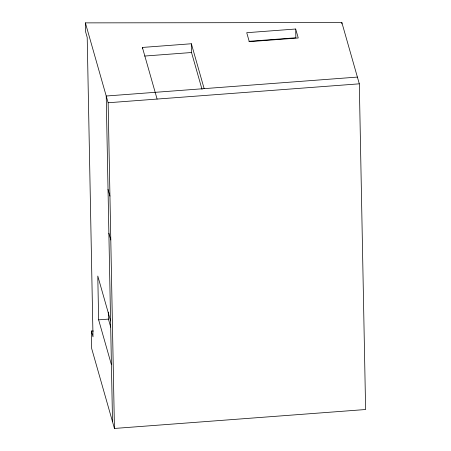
<?xml version="1.0" encoding="UTF-8"?>
<svg xmlns="http://www.w3.org/2000/svg" width="451" height="451" viewBox="0 0 451 451"><rect width="100%" height="100%" fill="white"/><g stroke="black" fill="none" stroke-linecap="round" stroke-linejoin="round"><path stroke-width="0.68" d="M295.687 29.011L246.725 32.703L249.285 41.678L298.246 37.985L295.687 29.011L295.856 37.777L248.991 41.312M142.42 48.793L142.392 47.44L191.359 43.753L204.145 88.638M144.664 56.048L191.528 52.519L202.025 89.366M357.395 77.087L106.222 96.018L112.524 421.719M359.312 83.824L341.858 22.55L85.386 22.877L108.139 102.755L359.312 83.824L365.614 409.519L114.441 428.45L91.688 348.572L91.35 331.04L93.458 331.034M110.568 320.898L97.782 276.006L98.634 319.844L108.426 319.105L110.715 327.144M142.392 47.44L157.1 99.062M108.026 189.392L109.943 196.123M108.877 233.223L110.794 239.96M98.634 319.844L111.42 364.729M91.35 331.04L93.002 336.852L87.206 37.456L85.555 31.643L85.386 22.877M341.858 22.55L341.886 23.897M191.359 43.753L191.528 52.519M108.139 102.755L114.441 428.45M108.291 312.148L108.426 319.105"/></g></svg>
